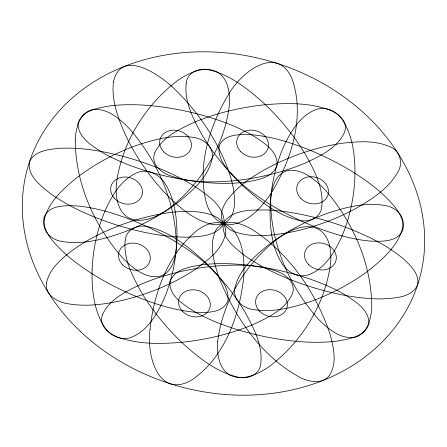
<?xml version="1.0" encoding="UTF-8"?>
<svg xmlns="http://www.w3.org/2000/svg" width="447" height="447" viewBox="0 0 447 447"><rect width="100%" height="100%" fill="white"/><g stroke="black" fill="none" stroke-linecap="round" stroke-linejoin="round"><path stroke-width="0.67" d="M75.258 139.844C75.297 183.125 94.161 225.584 122.495 257.802C132.139 267.407 144.504 278.554 159.193 276.469C172.201 273.24 175.755 257.897 176.325 246.28C176.28 202.999 157.422 160.54 129.082 128.317C119.444 118.718 107.079 107.565 92.389 109.655C79.382 112.884 75.828 128.228 75.258 139.844M270.675 200.72C270.72 244.001 289.578 286.46 317.918 318.683C327.556 328.282 339.921 339.435 354.611 337.345C367.618 334.116 371.172 318.772 371.742 307.156C371.703 263.875 352.839 221.416 324.505 189.198C314.861 179.593 302.496 168.446 287.807 170.53C274.799 173.76 271.245 189.103 270.675 200.72M92.116 269.798C91.68 288.633 93.457 308.508 103.229 325.053C108.66 334.725 120.489 341.67 131.491 337.278C147.197 330.903 156.4 315.219 163.284 300.58C171.631 281.498 176.029 260.797 176.9 240.017C177.336 221.181 175.559 201.306 165.787 184.762C160.356 175.09 148.527 168.145 137.525 172.536C121.824 178.912 112.616 194.59 105.732 209.235C97.385 228.316 92.987 249.018 92.116 269.798M270.1 206.983C269.664 225.819 271.441 245.694 281.213 262.238C286.644 271.91 298.473 278.855 309.475 274.464C325.176 268.088 334.384 252.41 341.268 237.765C349.615 218.684 354.013 197.982 354.884 177.202C355.32 158.367 353.543 138.492 343.771 121.947C338.34 112.275 326.511 105.33 315.509 109.722C299.803 116.097 290.6 131.781 283.716 146.42C275.369 165.502 270.971 186.203 270.1 206.983M46.51 283.113C44.812 295.104 57.423 302.071 67.553 303.686C88.802 307.491 110.565 303.574 131.183 298.155C153.276 291.913 174.682 282.85 193.942 270.284C207 260.975 222.109 250.169 225.612 233.507C226.869 227.473 222.109 222.846 221.332 217.192C220.891 211.163 223.589 205.503 226.836 200.597C239.061 184.008 257.316 173.196 275.413 164.071C296.473 153.975 318.962 146.722 342.089 143.291C357.807 141.381 374.608 140.174 389.51 146.566C399.864 150.304 403.652 163.133 397.769 172.229C388.057 189.204 370.792 200.021 354.175 209.38C333.579 220.287 311.375 228.171 288.499 232.641C270.072 235.703 250.108 238.206 232.362 230.82C226.126 228.518 223.461 222.12 218.41 218.354C212.442 214.42 205.324 212.845 198.328 211.945C175.995 209.855 153.617 214.487 132.357 221.019C110.789 228.009 89.875 237.597 71.514 251.007C60.932 259.372 49.17 269.155 46.51 283.113M116.376 184.075C115.432 196.328 117.282 211.856 129.379 218.214C142.526 223.964 156.925 216.728 167.843 209.386C200.541 184.689 224.198 146.538 229.322 105.665C230.261 93.412 228.411 77.879 216.32 71.526C203.173 65.77 188.774 73.006 177.856 80.348C145.158 105.051 121.495 143.196 116.376 184.075M217.678 341.335C216.739 353.588 218.589 369.121 230.68 375.474C243.827 381.23 258.226 373.994 269.144 366.652C301.842 341.949 325.505 303.804 330.624 262.925C331.568 250.672 329.718 235.144 317.621 228.786C304.474 223.036 290.075 230.272 279.157 237.614C246.459 262.311 222.802 300.462 217.678 341.335M78.091 123.216C77.555 137.637 92.59 146.091 103.112 152.941C124.406 164.932 147.979 172.307 171.782 177.442C195.428 182.22 219.779 184.946 243.866 182.376C255.824 180.342 272.893 178.375 277.151 164.848C277.688 150.427 262.657 141.978 252.13 135.128C230.836 123.137 207.263 115.762 183.466 110.621C159.814 105.844 135.469 103.123 111.376 105.688C99.418 107.727 82.354 109.694 78.091 123.216M169.849 282.152C169.312 296.573 184.343 305.022 194.87 311.872C216.164 323.863 239.737 331.238 263.534 336.379C287.186 341.156 311.531 343.877 335.624 341.312C347.582 339.273 364.646 337.306 368.909 323.784C369.445 309.363 354.41 300.909 343.888 294.059C322.594 282.068 299.021 274.693 275.218 269.558C251.572 264.78 227.221 262.054 203.134 264.624C191.176 266.658 174.107 268.625 169.849 282.152M150.024 329.394C146.404 353.728 157.45 398.97 191.02 380.447C224.4 358.293 239.408 316.107 243.643 277.816C244.554 261.523 243.878 243.28 233.178 229.998C229.065 224.617 222.019 223.796 216.868 219.907C211.817 215.722 208.665 209.777 206.553 203.664C196.859 166.876 208.894 127.429 227.853 95.602C239.1 74.331 275.715 43.443 291.723 77.929C305.463 115.466 291.88 158.132 272.48 191.193C263.361 204.955 251.834 219.259 235.234 223.818C228.73 225.802 222.466 222.41 215.974 222.584C209.352 223.064 203.251 226.053 197.865 229.78C168.15 253.661 153.88 292.399 150.024 329.394M44.247 219.717C41.588 230.915 51.589 240.1 61.993 241.458C81.89 244.99 102.089 239.631 120.846 233.233C142.118 225.45 162.328 214.61 180.242 200.714C193.585 189.657 207.939 176.9 212.018 159.316C214.683 148.119 204.676 138.939 194.277 137.575C174.38 134.044 154.176 139.403 135.419 145.8C114.147 153.584 93.943 164.423 76.029 178.319C62.681 189.377 48.332 202.133 44.247 219.717M234.982 287.684C232.317 298.881 242.324 308.061 252.723 309.425C272.62 312.956 292.824 307.597 311.581 301.2C332.853 293.416 353.057 282.577 370.971 268.681C384.319 257.623 398.668 244.867 402.753 227.283C405.412 216.085 395.411 206.9 385.007 205.542C365.11 202.01 344.911 207.369 326.154 213.767C304.882 221.55 284.672 232.39 266.758 246.286C253.415 257.343 239.061 270.1 234.982 287.684M125.238 239.978C123.132 258.338 132.239 275.687 140.805 291.282C152.757 311.408 167.848 329.607 185.036 345.47C200.2 358.846 216.94 371.988 236.96 376.866C246.845 379.872 259.623 375.217 260.785 363.819C262.897 345.458 253.79 328.109 245.219 312.52C233.267 292.394 218.181 274.19 200.994 258.327C185.823 244.956 169.089 231.809 149.069 226.936C139.185 223.925 126.406 228.579 125.238 239.978M186.215 83.181C184.103 101.542 193.21 118.891 201.781 134.48C213.733 154.606 228.819 172.81 246.006 188.673C261.177 202.044 277.911 215.191 297.931 220.064C307.815 223.075 320.594 218.421 321.762 207.022C323.868 188.662 314.761 171.313 306.195 155.718C294.243 135.592 279.151 117.393 261.964 101.53C246.8 88.154 230.06 75.012 210.04 70.134C200.155 67.128 187.377 71.783 186.215 83.181M113.488 81.734C111.119 100.938 118.544 119.712 126.367 136.86C136.452 157.551 149.672 176.716 165.451 193.473C178.549 206.626 193.294 220.136 211.928 224.316C218.399 226.042 224.355 222.399 230.713 222.271C237.854 222.522 244.576 225.327 250.801 228.652C288.566 252.326 315.364 291.533 329.797 333.227C333.484 347.017 337.91 364.109 328.506 376.597C321.421 384.197 309.721 381.867 301.289 378.095C262.221 357.477 235.619 318.409 219.231 278.336C214.225 263.249 208.604 245.677 215.767 230.373C218.41 224.746 225.014 223.779 229.054 219.65C233.004 215.08 234.267 208.939 234.591 203.067C234.703 182.694 226.461 163.384 217.315 145.577C206.352 125.272 192.523 106.453 175.922 90.395C162.406 76.286 121.316 46.957 113.488 81.734M44.057 217.292C42.024 232.485 55.523 244.135 65.256 253.807C83.533 269.843 104.732 282.236 126.752 292.399C148.549 302.094 171.503 310.101 195.4 312.269C206.514 312.704 222.986 313.358 227.881 300.876C229.914 285.683 216.415 274.039 206.682 264.361C188.405 248.325 167.206 235.932 145.186 225.774C123.383 216.074 100.435 208.067 76.538 205.905C65.424 205.464 48.946 204.815 44.057 217.292M219.119 146.124C217.086 161.317 230.585 172.961 240.318 182.639C258.595 198.675 279.794 211.068 301.814 221.226C323.617 230.926 346.565 238.933 370.462 241.095C381.576 241.536 398.053 242.185 402.943 229.708C404.976 214.515 391.477 202.865 381.744 193.193C363.467 177.157 342.268 164.764 320.248 154.601C298.451 144.906 275.497 136.899 251.6 134.731C240.486 134.296 224.014 133.642 219.119 146.124M29.519 161.747C26.865 175.755 40.845 185.79 50.36 193.512C70.179 207.609 92.786 217.259 115.812 224.757C139.017 231.976 163.127 237.167 187.528 237.178C200.871 236.586 219.756 235.887 224.852 220.74C235.267 208.855 253.265 210.062 267.664 209.967C292.327 211.302 316.571 217.091 339.86 225.148C362.081 233.189 384.057 243.112 402.535 258.092C410.039 264.892 420.096 273.983 417.481 285.253C411.145 298.132 393.913 298.143 381.509 298.931C357.114 298.92 333.004 293.729 309.793 286.51C286.767 279.006 264.16 269.357 244.341 255.265C233.937 247.169 219.041 235.58 224.07 220.488C222.802 204.871 207.469 195.456 195.948 187.137C175.123 173.972 152.041 164.72 128.445 157.847C105.565 151.527 81.795 146.929 57.954 148.398C47.756 149.6 34.24 151.092 29.519 161.747M102.514 314.587C98.245 325.885 109.722 334.753 119.293 337.675C140.123 344.671 162.596 344.073 184.198 342.022C207.732 339.346 231.032 333.836 252.901 324.656C267.831 317.621 285.085 309.81 292.327 293.942C296.601 282.644 285.119 273.776 275.548 270.848C254.723 263.859 232.25 264.451 210.649 266.507C187.114 269.178 163.809 274.687 141.939 283.873C127.015 290.908 109.761 298.719 102.514 314.587M154.673 153.058C150.399 164.356 161.881 173.224 171.452 176.152C192.277 183.141 214.75 182.549 236.351 180.493C259.886 177.822 283.191 172.313 305.061 163.127C319.985 156.092 337.239 148.281 344.486 132.413C348.755 121.115 337.278 112.247 327.707 109.325C306.877 102.329 284.404 102.927 262.802 104.978C239.268 107.654 215.968 113.164 194.099 122.344C179.169 129.379 161.915 137.19 154.673 153.058M80.32 331.367A203.614 168.804 16 0 0 417.481 285.253A203.614 168.804 16 0 0 172.693 53.88A203.614 168.804 16 0 0 80.32 331.367M240.709 151.645A16.103 13.349 16 0 0 267.686 149.158A16.103 13.349 16 0 0 249.331 130.15A16.103 13.349 16 0 0 240.709 151.645M300.993 198.563A16.103 13.349 16 0 0 327.824 195.529A16.103 13.349 16 0 0 308.994 176.85A16.103 13.349 16 0 0 300.993 198.563M308.57 264.412A16.103 13.349 16 0 0 335.546 261.925A16.103 13.349 16 0 0 317.186 242.917A16.103 13.349 16 0 0 308.57 264.412M259.869 311.486A16.103 13.349 16 0 0 286.706 308.458A16.103 13.349 16 0 0 267.876 289.773A16.103 13.349 16 0 0 259.869 311.486M182.56 311.347A16.103 13.349 16 0 0 209.537 308.86A16.103 13.349 16 0 0 191.176 289.852A16.103 13.349 16 0 0 182.56 311.347M122.785 264.937A16.103 13.349 16 0 0 149.622 261.903A16.103 13.349 16 0 0 130.787 243.224A16.103 13.349 16 0 0 122.785 264.937M114.7 198.574A16.103 13.349 16 0 0 141.677 196.088A16.103 13.349 16 0 0 123.316 177.079A16.103 13.349 16 0 0 114.7 198.574M163.904 152.008A16.103 13.349 16 0 0 190.74 148.974A16.103 13.349 16 0 0 171.905 130.295A16.103 13.349 16 0 0 163.904 152.008"/></g></svg>
